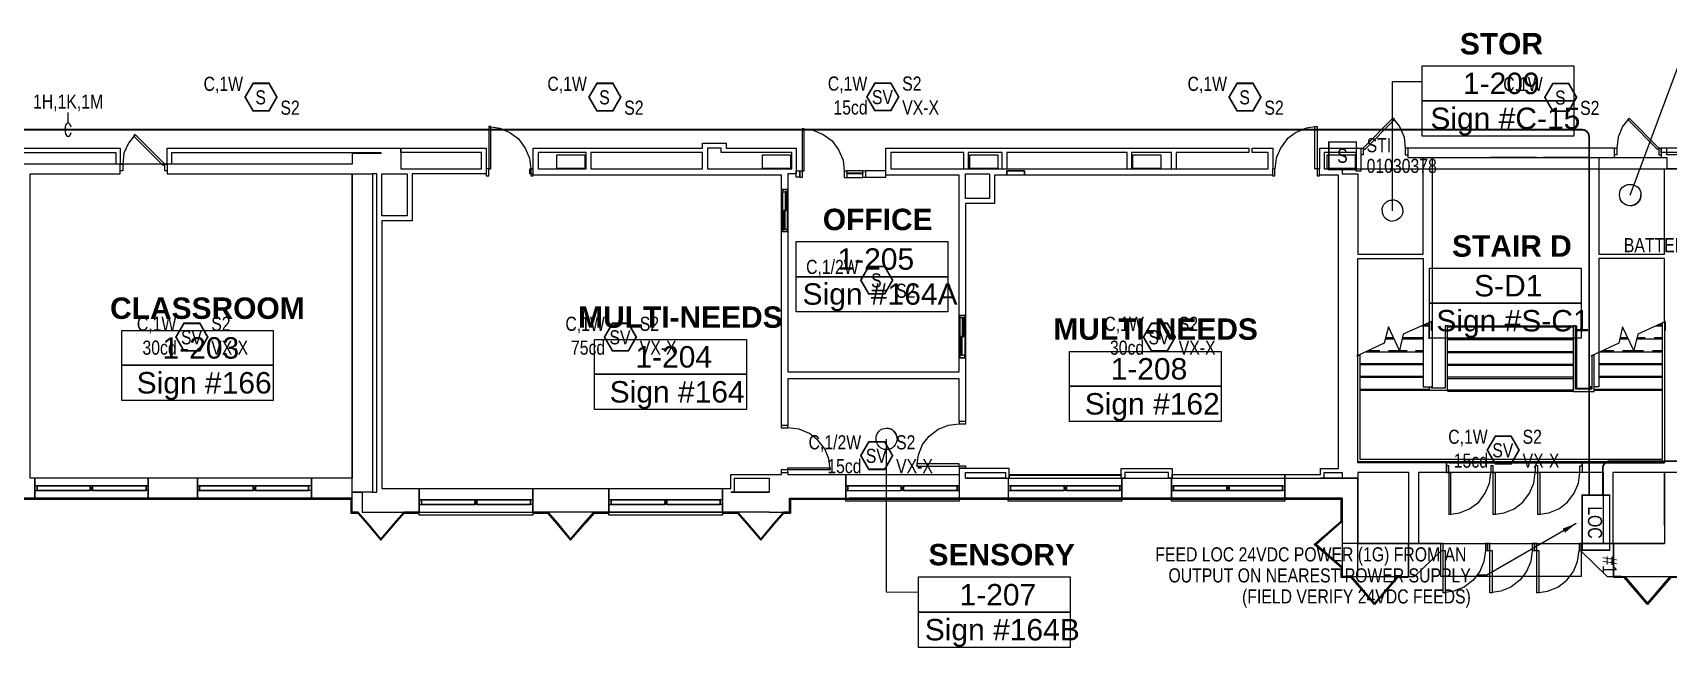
# Model space of a CAD drawing. Header units: inches. Extents: x 8199 to 15931, y 7617 to 15423.
# Drawn here: x 10643 to 12033, y 8439 to 8961 of the extents above; entities that cross this region are included whole.
import ezdxf
from ezdxf.enums import TextEntityAlignment as Align

# ---------------------------------------------------------------- set-up
doc = ezdxf.new("R2010")
doc.units = ezdxf.units.IN
doc.header["$LTSCALE"] = 0.25
doc.header["$MEASUREMENT"] = 0
for name, color, linetype in [('BACKGROUND', 8, 'Continuous'), ('CL-TEXT', 3, 'Continuous'), ('CONDUIT', 6, 'Continuous'), ('FIRE ALARM ANNUNCIATOR', 1, 'Continuous'), ('PULL STATION', 1, 'Continuous'), ('SPEAKER', 1, 'Continuous'), ('SPEAKER STROBE', 1, 'Continuous'), ('WIRE TAG', 3, 'Continuous')]:
    doc.layers.add(name, color=color, linetype=linetype)
doc.styles.add('Arial', font='arial.ttf', dxfattribs={"width": 0.8})
doc.styles.add('ESSCOE_TEXT', font='arial.ttf', dxfattribs={"width": 0.8, "height": 12})
doc.styles.add('PDF Arial', font='arial.ttf')
doc.styles.add('PDF Arial Bold', font='arialbd.ttf')
doc.dimstyles.new('ESSCOE_DIM', dxfattribs={"dimtxt": 12, "dimasz": 12, "dimexe": 6, "dimexo": 6, "dimgap": 6, "dimtad": 1, "dimdec": 4, "dimzin": 0, "dimdsep": 46, "dimlunit": 4, "dimtxsty": 'ESSCOE_TEXT', "dimblk": 'ARCHTICK', "dimcen": 6, "dimadec": 0, "dimazin": 0, "dimtfac": 1, "dimtdec": 4, "dimtofl": 0, "dimtmove": 0, "dimatfit": 3, "dimfxl": 1, "dimfrac": 2, "dimtolj": 1, "dimtzin": 0, "dimarcsym": 0})

# ---------------------------------------------------------------- blocks, each defined once
blk = doc.blocks.new('LOC')
at = {"layer": 'FIRE ALARM ANNUNCIATOR', "const_width": 1.25}
blk.add_lwpolyline([(-11.7, -23.4), (-11.7, 23.4), (11.7, 23.4), (11.7, -23.4)], close=True, dxfattribs=at)
at = {"layer": 'FIRE ALARM ANNUNCIATOR', "style": 'Arial', "width": 0.8}
blk.add_text('LOC', height=12, rotation=90, dxfattribs=at).set_placement((0.7, -0.2), align=Align.MIDDLE)
for tag, p in [('SUBSCRIPT', (-10.9, 28.6)), ('PANEL#', (10.6, 28.6))]:
    blk.add_attdef(tag, text='', height=12, rotation=90, dxfattribs=at).set_placement(p, align=Align.MIDDLE_LEFT)
blk = doc.blocks.new('SIGA-278')
at = {"layer": 'PULL STATION', "const_width": 1.3}
blk.add_lwpolyline([(-11.5, -11.7), (-11.5, 11.7), (11.9, 11.7), (11.9, -11.7)], close=True, dxfattribs=at)
at = {"layer": 'PULL STATION', "style": 'Arial', "width": 0.8}
blk.add_text('S', height=12, dxfattribs=at).set_placement((0, 0), align=Align.MIDDLE)
for tag, p in [('ADDRESS', (20.6, 9)), ('ZONE', (20.6, -8.6))]:
    blk.add_attdef(tag, text='', height=12, dxfattribs=at).set_placement(p, align=Align.MIDDLE_LEFT)
blk.add_attdef('SUBSCRIPT', text='', height=12, dxfattribs=at).set_placement((-16.6, -9), align=Align.MIDDLE_RIGHT)
blk = doc.blocks.new('GC-S7')
at = {"layer": 'SPEAKER', "const_width": 1.46}
blk.add_lwpolyline([(13.8, 0.2), (7.1, 11.9), (-6.4, 11.9), (-13.2, 0.2), (-6.4, -11.5), (7.1, -11.5)], close=True, dxfattribs=at)
at = {"layer": 'SPEAKER', "style": 'Arial', "width": 0.8}
blk.add_text('S', height=12, dxfattribs=at).set_placement((0, 0), align=Align.MIDDLE)
for tag, p in [('C', (-15, 11.5)), ('1/2W', (-14.7, -8.8))]:
    blk.add_attdef(tag, text='', height=12, dxfattribs=at).set_placement(p, align=Align.MIDDLE_RIGHT)
blk.add_attdef('Speaker_Circuit', text='', height=12, dxfattribs=at).set_placement((16.8, -8.8), align=Align.MIDDLE_LEFT)
blk = doc.blocks.new('WIRE TAG TOP')
at = {"layer": 'WIRE TAG', "color": 6}
blk.add_line((0, 5.8), (0, 14.6), dxfattribs=at)
blk.add_ellipse((0, 0), major_axis=(0, 5.77), ratio=0.473684, start_param=5.083251, end_param=10.570968, dxfattribs=at)
at = {"layer": 'WIRE TAG', "style": 'Arial', "width": 0.8}
blk.add_attdef('WIRE#', text='', height=12, dxfattribs=at).set_placement((0, 23.9), align=Align.MIDDLE_CENTER)
blk = doc.blocks.new('_ArchTick')
at = {"color": 0, "linetype": 'ByBlock', "const_width": 0.15}
blk.add_lwpolyline([(-0.5, -0.5), (0.5, 0.5)], dxfattribs=at)
blk = doc.blocks.new('GC-S7VM')
at = {"layer": 'SPEAKER STROBE', "const_width": 1.46}
blk.add_lwpolyline([(13.8, 0.2), (7.1, 11.9), (-6.4, 11.9), (-13.2, 0.2), (-6.4, -11.5), (7.1, -11.5)], close=True, dxfattribs=at)
at = {"layer": 'SPEAKER STROBE', "style": 'Arial', "width": 0.8}
blk.add_text('SV', height=12, dxfattribs=at).set_placement((0, 0), align=Align.MIDDLE)
for tag, p in [('C', (-12.9, 11.5)), ('CANDELA', (-12.6, -8.8)), ('1/2W', (-12.6, -29.2))]:
    blk.add_attdef(tag, text='', height=12, dxfattribs=at).set_placement(p, align=Align.MIDDLE_RIGHT)
for tag, p in [('Speaker_Circuit', (16.8, 11.5)), ('Visual_Circuit', (16.8, -8.8))]:
    blk.add_attdef(tag, text='', height=12, dxfattribs=at).set_placement(p, align=Align.MIDDLE_LEFT)

msp = doc.modelspace()

# ---------------------------------------------------------------- linework, layer by layer
at = {"layer": 'BACKGROUND'}
for points in [[(11824.1, 8903.6), (11824.1, 8933.2), (11953.1, 8933.2), (11953.1, 8903.6)], [(11824.1, 8873.6), (11824.1, 8903.6), (11953.1, 8903.6), (11953.1, 8873.6)], [(11775.3, 8862.1), (11800.5, 8887.6), (11799.2, 8888.9), (11774, 8863.4)], [(12024.1, 8862.1), (11999, 8887.6), (12000.2, 8888.9), (12025.4, 8863.4)], [(10753.9, 8848.4), (10728.8, 8873.6), (10730, 8874.9), (10755.2, 8849.7)], [(11032.4, 8845.6), (11032.4, 8881.6), (11030.8, 8881.6), (11030.8, 8845.6)], [(11298.7, 8844), (11298.7, 8879.7), (11297.1, 8879.7), (11297.1, 8844)], [(11732.9, 8845.6), (11732.9, 8881.6), (11734.8, 8881.6), (11734.8, 8845.6)], [(11072.5, 8845.6), (11113.3, 8845.6), (11113.3, 8859.6), (11072.5, 8859.6)], [(11088.4, 8857.7), (11112.3, 8857.7), (11112.3, 8845.9), (11088.4, 8845.9)], [(11117.4, 8845.6), (11212.4, 8845.6), (11212.4, 8859.6), (11117.4, 8859.6)], [(11216.5, 8863.4), (11216.5, 8845.6), (11288.2, 8845.6), (11288.2, 8859.6), (11228.3, 8859.6), (11228.3, 8863.4)], [(11263.3, 8857.7), (11287.2, 8857.7), (11287.2, 8845.9), (11263.3, 8845.9)], [(11439.5, 8857.7), (11463.4, 8857.7), (11463.4, 8845.9), (11439.5, 8845.9)], [(11578.1, 8857.7), (11602, 8857.7), (11602, 8845.9), (11578.1, 8845.9)], [(11743.4, 8857.7), (11767.3, 8857.7), (11767.3, 8845.9), (11743.4, 8845.9)], [(11295.2, 8844), (11295.2, 8838.6), (11292, 8838.6), (11292, 8844)], [(11295.2, 8838.2), (11295.2, 8844), (11297.1, 8844), (11297.1, 8838.2)], [(11348.7, 8838.2), (11348.7, 8844), (11351, 8844), (11351, 8838.2)], [(11351, 8844), (11351, 8838.6), (11368.2, 8838.6), (11368.2, 8844)], [(11486, 8844), (11471.1, 8844)], [(11471.1, 8844), (11471.1, 8841.4)], [(11486, 8844), (11486, 8841.4)], [(11734.8, 8839.8), (11736.8, 8839.8), (11736.8, 8845.6), (11734.8, 8845.6)], [(10935.5, 8841.4), (10931.7, 8841.4), (10931.7, 8570.6), (10935.5, 8570.6)], [(10955.9, 8841.4), (10961.3, 8841.4), (10961.3, 8805.7), (10939.7, 8805.7), (10939.7, 8841.4)], [(11335, 8841.4), (11335, 8842.4), (11348.7, 8842.4), (11348.7, 8841.4)], [(11456.4, 8841.4), (11456.4, 8820.4), (11436, 8820.4), (11436, 8841.4)], [(11486, 8841.4), (11486, 8840.2)], [(11283.4, 8810.2), (11283.4, 8826.1), (11282.5, 8826.1), (11282.5, 8810.2)], [(11281.5, 8810.2), (11281.5, 8794.3), (11282.5, 8794.3), (11282.5, 8810.2)], [(11280.5, 8792.4), (11280.5, 8794.3), (11284.4, 8794.3), (11284.4, 8792.4), (11285, 8792.4), (11279.6, 8792.4)], [(11292, 8753.8), (11292, 8783.8), (11421, 8783.8), (11421, 8753.8)], [(11830.4, 8731.5), (11830.4, 8761.1), (11959.4, 8761.1), (11959.4, 8731.5)], [(11292, 8724.2), (11292, 8753.8), (11421, 8753.8), (11421, 8724.2)], [(11435.4, 8721), (11435.4, 8719.1), (11431.2, 8719.1), (11431.2, 8721), (11430.6, 8721), (11436, 8721)], [(11434.4, 8703.2), (11434.4, 8719.1), (11433.1, 8719.1), (11433.1, 8703.2)], [(11830.4, 8701.6), (11830.4, 8731.5), (11959.4, 8731.5), (11959.4, 8701.6)], [(10718.6, 8678.6), (10718.6, 8708.3), (10847.3, 8708.3), (10847.3, 8678.6)], [(11954.4, 8712.1), (11952.4, 8712.1), (11952.4, 8656.3), (11970.3, 8656.3), (11970.3, 8687.6), (11968.4, 8686.6), (11968.4, 8658.2), (11954.4, 8658.2)], [(11120.6, 8671), (11120.6, 8700.6), (11249.6, 8700.6), (11249.6, 8671)], [(11432.2, 8703.2), (11432.2, 8687.2), (11433.1, 8687.2), (11433.1, 8703.2)], [(11524.3, 8660.8), (11524.3, 8690.4), (11653.3, 8690.4), (11653.3, 8660.8)], [(10718.6, 8648.7), (10718.6, 8678.6), (10847.3, 8678.6), (10847.3, 8648.7)], [(11120.6, 8641), (11120.6, 8671), (11249.6, 8671), (11249.6, 8641)], [(11524.3, 8630.8), (11524.3, 8660.8), (11653.3, 8660.8), (11653.3, 8630.8)], [(11430.6, 8594.8), (11394.6, 8594.8), (11394.6, 8592.9), (11430.6, 8592.9)], [(10644.7, 8572.2), (10644.7, 8576), (10644.7, 8582.7), (10644.7, 8565.5)], [(10782.9, 8572.2), (10782.9, 8576), (10782.9, 8582.7), (10782.9, 8565.5)], [(11279.3, 8589.7), (11279.3, 8587.5), (11285, 8587.5), (11285, 8589.7)], [(11285, 8591.3), (11321, 8591.3), (11321, 8589.7), (11285, 8589.7)], [(11334.1, 8585.6), (11334.1, 8582.7)], [(11436, 8587.5), (11469.8, 8587.5), (11469.8, 8582.7), (11436, 8582.7)], [(11707.4, 8582.7), (11707.4, 8585.6)], [(11740.9, 8582.7), (11740.9, 8587.5), (11753, 8587.5), (11756.2, 8587.5), (11756.2, 8582.7), (11737.7, 8582.7)], [(11886.2, 8587.5), (11886.2, 8551.8), (11884.6, 8551.8), (11884.6, 8587.5)], [(11924.1, 8587.5), (11924.1, 8551.8), (11922.5, 8551.8), (11922.5, 8587.5)], [(10646.6, 8573.8), (10646.6, 8574.5)], [(10691.8, 8572.2), (10691.8, 8573.8), (10693.7, 8573.8), (10693.7, 8572.2)], [(10739.3, 8574.5), (10739.3, 8573.8)], [(10784.8, 8573.8), (10784.8, 8574.5)], [(10830.4, 8572.2), (10830.4, 8573.8), (10832.3, 8573.8), (10832.3, 8572.2)], [(10877.5, 8574.5), (10877.5, 8573.8)], [(10971.5, 8573.8), (10971.5, 8570.6)], [(11068.1, 8570.6), (11068.1, 8573.8)], [(11132.7, 8573.8), (11132.7, 8570.6)], [(11132.7, 8560.1), (11132.7, 8564.3), (11132.7, 8570.6), (11132.7, 8553.7)], [(11229.3, 8570.6), (11229.3, 8573.8)], [(11336, 8573.8), (11336, 8574.5)], [(11381.2, 8574.5), (11381.2, 8576), (11383.1, 8576), (11383.1, 8574.5)], [(11381.2, 8572.2), (11381.2, 8573.8), (11383.1, 8573.8), (11383.1, 8572.2)], [(11428.7, 8572.2), (11430.6, 8572.2), (11430.6, 8576), (11428.7, 8576)], [(11428.7, 8574.5), (11428.7, 8573.8)], [(11474.2, 8572.2), (11474.2, 8576), (11472.3, 8576), (11472.3, 8572.2)], [(11474.2, 8573.8), (11474.2, 8574.5)], [(11519.8, 8572.2), (11519.8, 8573.8), (11521.7, 8573.8), (11521.7, 8572.2)], [(11567, 8574.5), (11567, 8573.8)], [(11610.9, 8565.5), (11707.4, 8565.5), (11707.4, 8563), (11610.9, 8563)], [(11612.8, 8573.8), (11612.8, 8574.5)], [(11658.1, 8576), (11658.1, 8574.5), (11660, 8574.5), (11660, 8576)], [(11658.1, 8572.2), (11660, 8572.2), (11660, 8573.8), (11658.1, 8573.8)], [(11705.5, 8576), (11705.5, 8572.2), (11705.5, 8576), (11660, 8576), (11660, 8572.2), (11705.5, 8572.2)], [(11705.5, 8574.5), (11705.5, 8573.8)], [(10973.4, 8561.7), (10973.4, 8562.7)], [(11018.7, 8560.1), (11018.7, 8561.7), (11020.6, 8561.7), (11020.6, 8560.1)], [(11066.1, 8562.7), (11066.1, 8561.7)], [(11132.7, 8553.7), (11229.3, 8553.7), (11229.3, 8551.2), (11132.7, 8551.2)], [(11134.6, 8561.7), (11134.6, 8562.7)], [(11180.2, 8560.1), (11180.2, 8561.7), (11182.1, 8561.7), (11182.1, 8560.1)], [(11227.3, 8562.7), (11227.3, 8561.7)], [(11812.6, 8498.9), (11812.6, 8527), (11756.2, 8527), (11756.2, 8498.9)], [(11879.8, 8527), (11879.8, 8521.2)], [(11919.6, 8527), (11919.6, 8521.2)], [(11395.9, 8468.7), (11395.9, 8498.6), (11524.9, 8498.6), (11524.9, 8468.7)], [(11395.9, 8438.7), (11395.9, 8468.7), (11524.9, 8468.7), (11524.9, 8438.7)]]:
    msp.add_lwpolyline(points, close=True, dxfattribs=at)
for points in [[(12000.9, 8823.3), (12042, 8933.5), (12063.9, 8933.5)], [(11798.9, 8809.9), (11798.9, 8920.1), (11824.1, 8920.1)], [(11799.2, 8888.9), (11804.9, 8881.6), (11808.8, 8872.6), (11809.7, 8863.4)], [(12000.2, 8888.9), (11994.5, 8881.6), (11990.7, 8872.6), (11989.7, 8863.4)], [(10730, 8874.9), (10724.3, 8867.6), (10720.5, 8858.9), (10719.5, 8849.7)], [(11030.8, 8881.6), (11040, 8880.3), (11048.6, 8876.5), (11055.9, 8871.1), (11061.7, 8863.4), (11065.2, 8854.8), (11066.5, 8845.6), (11066.5, 8839.8), (11068.4, 8839.8), (11068.4, 8845.6), (11066.5, 8845.6)], [(11297.1, 8879.7), (11306.4, 8878.7), (11315, 8874.9), (11322.6, 8869.5), (11328, 8861.8), (11331.8, 8853.2), (11332.8, 8844), (11332.8, 8838.2), (11335, 8838.2), (11348.7, 8838.2)], [(11734.8, 8881.6), (11725.6, 8880.3), (11717, 8876.5), (11709.4, 8871.1), (11703.6, 8863.4), (11700.1, 8854.8), (11698.8, 8845.6), (11696.9, 8845.6), (11696.9, 8839.8), (11698.8, 8839.8), (11698.8, 8845.6)], [(10440.4, 8849.7), (10440.4, 8863.4), (10444.6, 8863.4), (10713.5, 8863.4), (10717.3, 8863.4), (10717.3, 8849.7)], [(10444.6, 8849.7), (10444.6, 8859.6), (10713.5, 8859.6), (10713.5, 8849.7)], [(10757.1, 8849.7), (10757.1, 8863.4), (10761.3, 8863.4), (10939, 8863.4), (10955.9, 8863.4), (10955.9, 8858.6), (10955.9, 8845.6), (10965.5, 8845.6), (11024.4, 8845.6), (11024.4, 8859.6), (10955.9, 8859.6), (10955.9, 8863.4), (11024.4, 8863.4), (11028.5, 8863.4), (11028.5, 8845.6), (11028.5, 8839.8), (11030.8, 8839.8), (11030.8, 8845.6), (11028.5, 8845.6), (11028.5, 8841.4), (10965.5, 8841.4), (10965.5, 8805.7), (10965.5, 8801.6), (10939.7, 8801.6), (10939.7, 8573.8), (10971.5, 8573.8), (11068.1, 8573.8), (11132.7, 8573.8), (11229.3, 8573.8), (11236.3, 8573.8), (11236.3, 8582.7), (11236.3, 8585.6), (11279.6, 8585.6), (11279.6, 8587.5), (11285, 8587.5), (11285, 8585.6), (11334.1, 8585.6), (11430.6, 8585.6), (11430.6, 8582.7)], [(10761.3, 8849.7), (10761.3, 8859.6), (10939, 8859.6), (10939, 8858.6), (10914.5, 8858.6), (10914.5, 8849.7)], [(10961.3, 8863.4), (10970.6, 8863.4)], [(11431.2, 8719.1), (11431.2, 8687.2), (11431.2, 8685), (11430.6, 8685), (11436, 8685), (11436, 8630.8), (11430.6, 8630.8), (11430.6, 8667.2), (11285, 8667.2), (11285, 8627.3), (11279.6, 8627.3), (11279.6, 8792.4), (11279.6, 8828), (11279.6, 8840.2), (11068.4, 8840.2), (11068.4, 8841.4), (11065.5, 8841.4), (11065.5, 8845.6), (11068.4, 8845.6), (11068.4, 8863.4), (11072.5, 8863.4), (11212.4, 8863.4), (11212.4, 8867.6), (11216.5, 8867.6), (11228.3, 8867.6), (11232.4, 8867.6), (11232.4, 8863.4), (11292, 8863.4), (11292, 8859.6), (11292, 8845.6), (11292, 8841.4), (11285, 8841.4), (11285, 8828), (11285, 8792.4), (11285, 8672.9), (11430.6, 8672.9), (11430.6, 8685), (11430.6, 8721), (11430.6, 8840.2), (11368.2, 8840.2), (11368.2, 8841.4), (11368.2, 8845.6), (11368.2, 8859.6), (11368.2, 8863.4), (11434.4, 8863.4), (11573.3, 8863.4), (11676.9, 8863.4), (11676.9, 8859.6), (11615.1, 8859.6), (11615.1, 8845.6)], [(11434.4, 8845.6), (11434.4, 8859.6), (11372.3, 8859.6), (11372.3, 8845.6)], [(11693.1, 8845.6), (11693.1, 8859.6), (11679.7, 8859.6), (11679.7, 8863.4), (11693.1, 8863.4), (11697.3, 8863.4), (11697.3, 8845.6), (11696.9, 8845.6), (11696.9, 8841.4), (11696.9, 8840.2), (11486, 8840.2), (11471.1, 8840.2), (11471.1, 8841.4), (11471.1, 8840.2), (11460.5, 8840.2), (11460.5, 8820.4), (11460.5, 8816.3), (11436, 8816.3), (11436, 8721), (11436, 8685), (11435.4, 8685), (11431.2, 8685)], [(11467.2, 8845.6), (11467.2, 8859.6), (11438.2, 8859.6), (11438.2, 8845.6)], [(11573.3, 8845.6), (11573.3, 8859.6), (11471.1, 8859.6), (11471.1, 8845.6)], [(11610.9, 8845.6), (11610.9, 8859.6), (11577.1, 8859.6), (11577.1, 8845.6)], [(11736.8, 8841.4), (11736.8, 8845.6), (11737.1, 8845.6), (11737.1, 8859.6), (11737.1, 8863.4), (11772.1, 8863.4), (11774, 8863.4), (11774, 8857.7), (11772.1, 8857.7)], [(11772.1, 8863.4), (11772.1, 8859.6), (11772.1, 8843.7), (11768, 8843.7), (11768, 8859.6), (11740.9, 8859.6), (11740.9, 8845.6), (11756.2, 8845.6), (11756.2, 8841.4), (11769.3, 8841.4), (11769.3, 8773.2), (11825, 8773.2), (11825, 8855.4)], [(11873.1, 8863.4), (11833.3, 8863.4), (11811.9, 8863.4), (11809.7, 8863.4), (11809.7, 8857.7), (11811.9, 8857.7)], [(11811.9, 8863.4), (11811.9, 8855.4)], [(11921.2, 8863.4), (11881.4, 8863.4)], [(11966.5, 8863.4), (11926.6, 8863.4)], [(11974.4, 8855.4), (11974.4, 8773.2), (12030.2, 8773.2), (12030.2, 8845.6), (12043.2, 8845.6), (12057.3, 8845.6), (12057.3, 8859.6), (12031.4, 8859.6), (12027.3, 8859.6), (12027.3, 8863.4), (12027.3, 8855.4)], [(11987.5, 8855.4), (11987.5, 8863.4), (11989.7, 8863.4), (11989.7, 8857.7), (11987.5, 8857.7)], [(12032.1, 8855.4), (12032.1, 8845.9), (12056, 8845.9), (12056, 8857.7), (12032.1, 8857.7), (12032.1, 8863.4), (12027.3, 8863.4), (12025.4, 8863.4), (12025.4, 8857.7), (12027.3, 8857.7)], [(12043.2, 8841.4), (12061.1, 8841.4), (12061.1, 8845.6), (12061.1, 8857), (12110.1, 8857), (12110.1, 8845.6), (12110.1, 8841.4), (12115.9, 8841.4), (12115.9, 8829.6), (12123.8, 8829.6), (12148.7, 8829.6), (12152.5, 8829.6), (12152.5, 8841.4), (12152.5, 8845.6), (12152.5, 8863.4), (12148.7, 8863.4), (12110.1, 8863.4), (12100.9, 8863.4), (12061.1, 8863.4), (12031.4, 8863.4), (12027.3, 8863.4)], [(10757.1, 8844), (10755.2, 8844), (10755.2, 8849.7), (10757.1, 8849.7), (10757.1, 8841.4), (10914.5, 8841.4), (10914.5, 8582.7), (10879.8, 8582.7), (10782.9, 8582.7), (10741.2, 8582.7), (10644.7, 8582.7), (10640.8, 8582.7), (10640.8, 8841.4), (10717.3, 8841.4), (10717.3, 8849.7), (10719.5, 8849.7), (10719.5, 8844), (10717.3, 8844)], [(11028.5, 8845.6), (11028.5, 8845.6)], [(11068.4, 8845.6), (11068.4, 8845.6)], [(11332.8, 8844), (11335, 8844), (11335, 8838.2)], [(11348.7, 8844), (11335, 8844)], [(11846.7, 8587.5), (11846.7, 8593.2), (11844.8, 8593.2), (11844.8, 8595.5), (11769.3, 8595.5), (11769.3, 8769.4), (11825, 8769.4), (11825, 8660.2), (11833, 8660.2), (11833, 8855.4), (11833.3, 8855.4), (11873.1, 8855.4)], [(11921.2, 8855.4), (11881.4, 8855.4)], [(11968.4, 8660.2), (11966.5, 8660.2), (11966.5, 8855.4), (11926.6, 8855.4)], [(10602.6, 8565.5), (10644.7, 8565.5), (10741.2, 8565.5), (10782.9, 8565.5), (10879.8, 8565.5), (10914.5, 8565.5), (10914.5, 8570.6), (10914.5, 8582.7), (10914.5, 8841.4), (10931.7, 8841.4), (10931.7, 8570.6), (10923.1, 8570.6), (10914.5, 8570.6), (10923.1, 8570.6), (10923.1, 8553.7), (10971.5, 8553.7), (10971.5, 8570.6), (10971.5, 8564.3), (10971.5, 8560.1), (10971.5, 8553.7), (11068.1, 8553.7), (11081.1, 8553.7)], [(11028.5, 8841.4), (11028.5, 8841.4)], [(11068.4, 8841.4), (11068.4, 8841.4)], [(11568.2, 8582.7), (11568.2, 8590.7), (11571.4, 8590.7), (11608.4, 8590.7), (11611.6, 8590.7), (11611.6, 8582.7), (11611.6, 8585.6), (11707.4, 8585.6), (11737.7, 8585.6), (11737.7, 8590.7), (11740.9, 8590.7), (11753, 8590.7), (11753, 8840.2), (11736.8, 8840.2), (11736.8, 8841.4), (11737.1, 8841.4)], [(12043.2, 8582.7), (12043.2, 8841.4), (12043.2, 8587.5), (12030.2, 8587.5), (11986.2, 8587.5), (11986.2, 8527), (11978.2, 8527), (11978.2, 8587.5), (11960.1, 8587.5), (11844.8, 8587.5), (11820.9, 8587.5), (11820.9, 8527), (11812.9, 8527), (11812.9, 8587.5), (11769.3, 8587.5), (11769.3, 8582.7), (11756.2, 8582.7), (11769.3, 8582.7)], [(11284.4, 8828), (11280.5, 8828), (11279.6, 8828), (11285, 8828), (11284.4, 8828), (11284.4, 8826.1), (11284.4, 8794.3)], [(11280.5, 8828), (11280.5, 8826.1), (11284.4, 8826.1)], [(11280.5, 8794.3), (11280.5, 8826.1)], [(11280.5, 8792.4), (11284.4, 8792.4)], [(12030.2, 8715.6), (12030.2, 8646.5), (12030.2, 8596.4), (11769.3, 8596.4), (11769.3, 8646.5), (11769.3, 8686.6), (11771.2, 8687.6), (11771.2, 8646.5), (11771.2, 8598.7), (12028.3, 8598.7), (12028.3, 8646.5), (12028.3, 8714.6), (12030.2, 8715.6), (12030.2, 8769.4), (11974.4, 8769.4), (11974.4, 8660.2), (11970.3, 8660.2)], [(11435.4, 8721), (11431.2, 8721)], [(11435.4, 8719.1), (11435.4, 8687.2)], [(11804.9, 8691.1), (11795.4, 8711.4), (11791.9, 8697.4), (11768.3, 8686.3)], [(12030.2, 8708.3), (12030.2, 8595.5), (11770.2, 8595.5), (11770.2, 8596.4)], [(11832, 8708.3), (11832, 8715.9), (11808.1, 8705.1), (11804.9, 8691.1), (11811.3, 8691.1)], [(11823.4, 8712.1), (11830.1, 8712.1)], [(11825.6, 8713), (11830.1, 8713)], [(11830.1, 8701.2), (11830.1, 8712.1), (11830.1, 8714.9)], [(11830.1, 8660.2), (11830.1, 8657.3), (11832, 8657.3), (11845.7, 8657.3), (11845.7, 8659.2), (11845.7, 8668.4), (11845.7, 8679.3), (11845.7, 8690.1), (11845.7, 8701.2), (11845.7, 8712.1), (11953.4, 8712.1), (11955.3, 8712.1), (11955.3, 8659.2), (11967.4, 8659.2), (11967.4, 8660.2)], [(11845.7, 8712.1), (11843.8, 8712.1), (11843.8, 8659.2), (11832, 8659.2), (11832, 8660.2)], [(11994.5, 8691.1), (12004.1, 8691.1), (11994.5, 8711.4), (11991.3, 8697.4), (11967.4, 8686.3)], [(12031.1, 8708.3), (12031.1, 8715.9), (12007.6, 8705.1), (12004.1, 8691.1), (12012.3, 8691.1)], [(12022.8, 8712.1), (12028.3, 8712.1)], [(12024.8, 8713), (12028.3, 8713)], [(11778.8, 8691.1), (11788.1, 8691.1)], [(11792.8, 8701.2), (11800.2, 8701.2)], [(11793.1, 8702.2), (11799.5, 8702.2)], [(11795.4, 8691.1), (11804.6, 8691.1)], [(11807.2, 8701.2), (11825, 8701.2)], [(11807.5, 8702.2), (11825, 8702.2)], [(11818.6, 8691.1), (11825, 8691.1)], [(11952.4, 8701.2), (11845.7, 8701.2)], [(11977.9, 8691.1), (11987.2, 8691.1)], [(11991.9, 8701.2), (11999.3, 8701.2)], [(11992.3, 8702.2), (11999, 8702.2)], [(12006.6, 8702.2), (12013.6, 8702.2)], [(12006.6, 8701.2), (12028.3, 8701.2)], [(12020, 8691.1), (12028.3, 8691.1)], [(12021.3, 8702.2), (12028.3, 8702.2)], [(11435.4, 8685), (11435.4, 8687.2), (11431.2, 8687.2)], [(11771.2, 8679.3), (11825, 8679.3)], [(11776.6, 8690.1), (11825, 8690.1)], [(11952.4, 8690.1), (11845.7, 8690.1)], [(11952.4, 8679.3), (11845.7, 8679.3)], [(11974.4, 8679.3), (12028.3, 8679.3)], [(11975.7, 8690.1), (12028.3, 8690.1)], [(11771.2, 8668.4), (11825, 8668.4)], [(11952.4, 8668.4), (11845.7, 8668.4)], [(11974.4, 8668.4), (12028.3, 8668.4)], [(11771.2, 8657.3), (11830.1, 8657.3)], [(11952.4, 8657.3), (11845.7, 8657.3), (11845.7, 8659.2)], [(11970.3, 8657.3), (12028.3, 8657.3)], [(11321, 8589.7), (11319.7, 8599), (11316.2, 8607.6), (11310.5, 8614.9), (11303.2, 8620.6), (11294.6, 8624.2), (11285, 8625.4), (11285, 8627.3), (11279.3, 8627.3), (11279.3, 8625.4), (11285, 8625.4)], [(11394.6, 8592.9), (11395.9, 8602.5), (11399.4, 8611.1), (11405.1, 8618.4), (11412.8, 8624.2), (11421.4, 8627.7), (11430.6, 8628.9), (11436.3, 8628.9), (11436.3, 8630.8), (11430.6, 8630.8), (11430.6, 8628.9)], [(11368.5, 8615.9), (11368.5, 8485.9), (11395.9, 8485.6)], [(11473, 8582.7), (11473, 8590.7), (11469.8, 8590.7), (11436, 8590.7), (11436, 8591), (11430.6, 8591), (11436.3, 8591), (11436.3, 8592.9), (11430.6, 8592.9), (11430.6, 8591), (11430.6, 8582.7), (11430.6, 8565.5), (11430.6, 8563), (11334.1, 8563), (11334.1, 8565.5)], [(11844.8, 8595.5), (11844.8, 8587.5), (11844.8, 8593.2)], [(11960.1, 8593.2), (11960.1, 8587.5), (11958.2, 8587.5), (11958.2, 8593.2), (11960.1, 8593.2), (11960.1, 8595.5), (11960.1, 8587.5), (11846.7, 8587.5), (11846.7, 8551.8), (11855.9, 8553.1), (11864.5, 8556.6), (11872.2, 8562.3), (11877.6, 8569.7), (11881.4, 8578.3), (11882.4, 8587.5), (11884.6, 8587.5), (11884.6, 8593.2), (11882.4, 8593.2), (11882.4, 8587.5), (11884.6, 8587.5), (11884.6, 8593.2), (11882.4, 8593.2), (11882.4, 8587.5)], [(11847, 8595.5), (11960.1, 8595.5), (12030.2, 8595.5)], [(11884.6, 8551.8), (11893.8, 8553.1), (11902.4, 8556.6), (11909.8, 8562.3), (11915.5, 8569.7), (11919, 8578.3), (11920.3, 8587.5), (11922.5, 8587.5), (11922.5, 8593.2), (11920.3, 8593.2), (11920.3, 8587.5), (11922.5, 8587.5), (11922.5, 8593.2), (11920.3, 8593.2), (11920.3, 8587.5)], [(10741.2, 8572.2), (10741.2, 8576), (10741.2, 8582.7), (10741.2, 8565.5), (10741.2, 8572.2), (10739.3, 8572.2), (10693.7, 8572.2), (10739.3, 8572.2), (10739.3, 8576), (10693.7, 8576), (10693.7, 8574.5), (10691.8, 8574.5), (10691.8, 8576), (10691.8, 8572.2), (10646.6, 8572.2), (10646.6, 8576), (10691.8, 8576)], [(10879.8, 8572.2), (10879.8, 8576), (10879.8, 8582.7), (10879.8, 8565.5), (10879.8, 8572.2), (10877.5, 8572.2), (10832.3, 8572.2), (10877.5, 8572.2), (10877.5, 8576), (10832.3, 8576), (10832.3, 8574.5), (10830.4, 8574.5), (10830.4, 8576), (10830.4, 8572.2), (10784.8, 8572.2), (10784.8, 8576), (10830.4, 8576)], [(10931.7, 8582.1), (10931.7, 8570.6), (10935.5, 8570.6)], [(11239.4, 8570.6), (11239.4, 8582.7), (11269.1, 8582.7), (11269.1, 8570.6), (11236.3, 8570.6), (11239.4, 8570.6), (11269.1, 8570.6)], [(11269.1, 8553.7), (11286.3, 8553.7), (11286.3, 8565.5), (11334.1, 8565.5), (11334.1, 8582.7), (11334.1, 8576), (11334.1, 8572.2), (11334.1, 8565.5), (11430.6, 8565.5)], [(11473, 8585), (11473, 8585.6), (11568.2, 8585.6), (11568.2, 8585), (11473, 8585), (11473, 8582.7), (11472.3, 8582.7), (11472.3, 8565.5), (11568.9, 8565.5), (11568.9, 8572.2), (11567, 8572.2), (11521.7, 8572.2), (11567, 8572.2), (11567, 8576), (11521.7, 8576), (11521.7, 8574.5), (11519.8, 8574.5), (11519.8, 8576), (11519.8, 8572.2), (11474.2, 8572.2), (11519.8, 8572.2)], [(11568.9, 8582.7), (11568.9, 8565.5), (11568.9, 8563), (11472.3, 8563), (11472.3, 8565.5)], [(11611.6, 8582.7), (11608.4, 8582.7), (11608.4, 8587.5), (11571.4, 8587.5), (11571.4, 8582.7), (11568.2, 8582.7), (11568.2, 8585)], [(11568.9, 8572.2), (11568.9, 8576), (11568.9, 8582.7), (11610.9, 8582.7), (11610.9, 8576), (11610.9, 8572.2), (11612.8, 8572.2), (11612.8, 8576), (11658.1, 8576), (11612.8, 8576), (11612.8, 8572.2), (11658.1, 8572.2), (11658.1, 8573.8)], [(11610.9, 8572.2), (11610.9, 8565.5), (11610.9, 8582.7)], [(11707.4, 8572.2), (11707.4, 8576), (11707.4, 8582.7), (11707.4, 8565.5), (11707.4, 8572.2), (11705.5, 8572.2), (11660, 8572.2), (11660, 8573.8), (11660, 8572.2), (11705.5, 8572.2), (11705.5, 8576), (11660, 8576), (11705.5, 8576), (11707.4, 8576)], [(11756.2, 8498.9), (11769.3, 8498.9), (11769.3, 8582.7), (11769.3, 8527)], [(11844.8, 8587.5), (11846.7, 8587.5), (11848.3, 8587.5), (11848.3, 8551.8), (11846.7, 8551.8)], [(11922.5, 8551.8), (11931.7, 8553.1), (11940.3, 8556.6), (11947.7, 8562.3), (11953.4, 8569.7), (11956.9, 8578.3), (11958.2, 8587.5)], [(12043.2, 8587.5), (12030.2, 8587.5), (12030.2, 8527), (11986.8, 8527), (11986.8, 8498.9), (11986.8, 8527), (11959.4, 8527), (11957.5, 8527), (11957.5, 8521.2), (11959.4, 8521.2), (11959.4, 8527)], [(12188.5, 8565.5), (12092, 8565.5), (12092, 8572.2), (12092, 8576), (12092, 8582.7), (12092, 8565.5), (12043.2, 8565.5), (12044.2, 8564.6), (12044.2, 8546.1), (12067.1, 8526.3), (12044.2, 8506.6), (12044.2, 8498), (12035.6, 8498), (12015.8, 8475.1), (11995.8, 8498), (11987.2, 8498), (11987.2, 8498.6)], [(12030.2, 8542.3), (12030.2, 8587.5)], [(10914.5, 8565.5), (9915.7, 8565.5), (9914.8, 8564.6), (10913.5, 8564.6)], [(10644.7, 8572.2), (10646.6, 8572.2), (10646.6, 8576), (10644.7, 8576)], [(10741.2, 8576), (10739.3, 8576), (10739.3, 8572.2), (10739.3, 8576), (10693.7, 8576), (10739.3, 8576), (10693.7, 8576), (10693.7, 8572.2), (10693.7, 8573.8), (10691.8, 8573.8), (10691.8, 8572.2), (10646.6, 8572.2), (10691.8, 8572.2)], [(10693.7, 8574.5), (10693.7, 8576), (10691.8, 8576), (10646.6, 8576), (10646.6, 8572.2)], [(10693.7, 8576), (10693.7, 8574.5), (10691.8, 8574.5), (10691.8, 8576), (10646.6, 8576), (10646.6, 8572.2), (10691.8, 8572.2), (10691.8, 8573.8)], [(10691.8, 8574.5), (10691.8, 8576), (10646.6, 8576)], [(10693.7, 8573.8), (10693.7, 8572.2), (10739.3, 8572.2), (10739.3, 8576)], [(10693.7, 8572.2), (10739.3, 8572.2)], [(10782.9, 8572.2), (10784.8, 8572.2), (10784.8, 8576), (10782.9, 8576)], [(10879.8, 8576), (10877.5, 8576), (10877.5, 8572.2), (10877.5, 8576), (10832.3, 8576), (10877.5, 8576), (10832.3, 8576), (10832.3, 8572.2), (10832.3, 8573.8), (10830.4, 8573.8), (10830.4, 8572.2), (10784.8, 8572.2), (10830.4, 8572.2)], [(10832.3, 8574.5), (10832.3, 8576), (10830.4, 8576), (10784.8, 8576), (10784.8, 8572.2)], [(10832.3, 8576), (10832.3, 8574.5), (10830.4, 8574.5), (10830.4, 8576), (10784.8, 8576), (10784.8, 8572.2), (10830.4, 8572.2), (10830.4, 8573.8)], [(10830.4, 8574.5), (10830.4, 8576), (10784.8, 8576)], [(10832.3, 8573.8), (10832.3, 8572.2), (10877.5, 8572.2), (10877.5, 8576)], [(10832.3, 8572.2), (10877.5, 8572.2)], [(10914.5, 8553.7), (10914.5, 8565.5), (10913.5, 8564.6), (10913.5, 8552.8)], [(11068.1, 8560.1), (11068.1, 8564.3), (11068.1, 8570.6), (11068.1, 8553.7), (11068.1, 8560.1), (11066.1, 8560.1), (11020.6, 8560.1), (11066.1, 8560.1), (11066.1, 8564.3), (11020.6, 8564.3), (11020.6, 8562.7), (11018.7, 8562.7), (11018.7, 8564.3), (11018.7, 8560.1), (10973.4, 8560.1), (11018.7, 8560.1)], [(11229.3, 8560.1), (11229.3, 8564.3), (11229.3, 8570.6), (11229.3, 8553.7), (11229.3, 8560.1), (11227.3, 8560.1), (11182.1, 8560.1), (11227.3, 8560.1), (11227.3, 8564.3), (11182.1, 8564.3), (11182.1, 8562.7), (11180.2, 8562.7), (11180.2, 8564.3), (11180.2, 8560.1), (11134.6, 8560.1), (11134.6, 8564.3), (11180.2, 8564.3)], [(11286.3, 8565.5), (11287.2, 8564.6), (11287.2, 8552.8), (11286.3, 8553.7), (11281.2, 8553.7), (11281.5, 8552.8), (11287.2, 8552.8)], [(11334.1, 8572.2), (11336, 8572.2), (11336, 8576), (11334.1, 8576)], [(11381.2, 8574.5), (11381.2, 8576), (11336, 8576), (11336, 8572.2), (11381.2, 8572.2), (11381.2, 8573.8), (11383.1, 8573.8), (11383.1, 8572.2), (11383.1, 8576), (11383.1, 8574.5)], [(11383.1, 8573.8), (11383.1, 8572.2), (11428.7, 8572.2), (11428.7, 8576), (11383.1, 8576), (11428.7, 8576), (11383.1, 8576), (11383.1, 8574.5), (11381.2, 8574.5), (11381.2, 8576), (11336, 8576), (11381.2, 8576)], [(11381.2, 8576), (11336, 8576)], [(11336, 8576), (11336, 8572.2)], [(11336, 8576), (11336, 8572.2), (11381.2, 8572.2)], [(11336, 8572.2), (11381.2, 8572.2)], [(11336, 8572.2), (11381.2, 8572.2)], [(11381.2, 8572.2), (11381.2, 8576)], [(11381.2, 8572.2), (11381.2, 8573.8)], [(11428.7, 8576), (11428.7, 8572.2), (11383.1, 8572.2), (11428.7, 8572.2), (11428.7, 8576), (11383.1, 8576)], [(11383.1, 8572.2), (11428.7, 8572.2)], [(11568.9, 8576), (11567, 8576), (11567, 8572.2), (11567, 8576), (11521.7, 8576), (11567, 8576), (11521.7, 8576), (11521.7, 8572.2), (11521.7, 8573.8), (11519.8, 8573.8), (11519.8, 8572.2), (11474.2, 8572.2), (11474.2, 8576), (11519.8, 8576), (11474.2, 8576), (11474.2, 8572.2)], [(11521.7, 8576), (11521.7, 8574.5), (11519.8, 8574.5), (11519.8, 8576), (11474.2, 8576), (11519.8, 8576)], [(11474.2, 8576), (11474.2, 8572.2), (11519.8, 8572.2), (11519.8, 8573.8)], [(11521.7, 8574.5), (11521.7, 8576), (11519.8, 8576), (11519.8, 8574.5)], [(11521.7, 8573.8), (11521.7, 8572.2), (11567, 8572.2), (11567, 8576)], [(11521.7, 8572.2), (11567, 8572.2)], [(11610.9, 8576), (11612.8, 8576), (11612.8, 8572.2), (11612.8, 8576), (11658.1, 8576)], [(11658.1, 8572.2), (11658.1, 8576), (11612.8, 8576)], [(11612.8, 8572.2), (11658.1, 8572.2), (11612.8, 8572.2), (11658.1, 8572.2), (11658.1, 8573.8), (11660, 8573.8)], [(11705.5, 8576), (11660, 8576), (11660, 8574.5), (11658.1, 8574.5), (11658.1, 8576), (11658.1, 8574.5)], [(11660, 8576), (11660, 8574.5)], [(11660, 8572.2), (11705.5, 8572.2)], [(11811.9, 8498.6), (11811.9, 8498), (11803.3, 8498), (11783.6, 8475.1), (11763.8, 8498), (11755.2, 8498), (11755.2, 8506.6), (11732.3, 8526.3), (11755.2, 8546.1), (11755.2, 8564.6), (11756.2, 8565.5), (11756.2, 8545.8)], [(11756.2, 8565.5), (11756.2, 8498.9), (11756.2, 8506.9), (11755.2, 8506.6)], [(10919.6, 8553.7), (10914.5, 8553.7), (10913.5, 8552.8), (10919.3, 8552.8)], [(10928.2, 8543.9), (10919.6, 8553.7), (10919.3, 8552.8), (10926.9, 8543.9)], [(10958.5, 8553.7), (10949.9, 8543.9), (10951.1, 8543.9), (10958.8, 8552.8)], [(11068.1, 8553.7), (11068.1, 8551.2), (10971.5, 8551.2), (10971.5, 8553.7), (10958.5, 8553.7), (10958.8, 8552.8), (10971.5, 8552.8)], [(10971.5, 8560.1), (10973.4, 8560.1), (10973.4, 8564.3), (10971.5, 8564.3)], [(11068.1, 8564.3), (11066.1, 8564.3), (11066.1, 8560.1), (11066.1, 8564.3), (11020.6, 8564.3), (11066.1, 8564.3), (11020.6, 8564.3), (11020.6, 8560.1), (11020.6, 8561.7), (11018.7, 8561.7), (11018.7, 8560.1), (10973.4, 8560.1), (10973.4, 8564.3), (11018.7, 8564.3), (10973.4, 8564.3), (10973.4, 8560.1)], [(11020.6, 8564.3), (11020.6, 8562.7), (11018.7, 8562.7), (11018.7, 8564.3), (10973.4, 8564.3), (11018.7, 8564.3)], [(10973.4, 8564.3), (10973.4, 8560.1), (11018.7, 8560.1), (11018.7, 8561.7)], [(11020.6, 8562.7), (11020.6, 8564.3), (11018.7, 8564.3), (11018.7, 8562.7)], [(11020.6, 8561.7), (11020.6, 8560.1), (11066.1, 8560.1), (11066.1, 8564.3)], [(11020.6, 8560.1), (11066.1, 8560.1)], [(11068.1, 8552.8), (11080.5, 8552.8)], [(11089.7, 8543.9), (11081.1, 8553.7), (11080.5, 8552.8), (11088.1, 8543.9)], [(11120.3, 8552.8), (11112.7, 8543.9), (11111.1, 8543.9), (11119.7, 8553.7), (11120.3, 8552.8), (11132.7, 8552.8)], [(11132.7, 8560.1), (11134.6, 8560.1), (11134.6, 8564.3), (11132.7, 8564.3)], [(11229.3, 8564.3), (11227.3, 8564.3), (11227.3, 8560.1), (11227.3, 8564.3), (11182.1, 8564.3), (11227.3, 8564.3), (11182.1, 8564.3), (11182.1, 8560.1), (11182.1, 8561.7), (11180.2, 8561.7), (11180.2, 8560.1), (11134.6, 8560.1), (11180.2, 8560.1)], [(11182.1, 8562.7), (11182.1, 8564.3), (11180.2, 8564.3), (11134.6, 8564.3), (11134.6, 8560.1)], [(11182.1, 8564.3), (11182.1, 8562.7), (11180.2, 8562.7), (11180.2, 8564.3), (11134.6, 8564.3), (11134.6, 8560.1), (11180.2, 8560.1), (11180.2, 8561.7)], [(11180.2, 8562.7), (11180.2, 8564.3), (11134.6, 8564.3)], [(11182.1, 8561.7), (11182.1, 8560.1), (11227.3, 8560.1), (11227.3, 8564.3)], [(11182.1, 8560.1), (11227.3, 8560.1)], [(11229.3, 8552.8), (11242, 8552.8)], [(11250.9, 8543.9), (11242.3, 8553.7), (11242, 8552.8), (11249.6, 8543.9)], [(11281.2, 8553.7), (11272.6, 8543.9), (11273.9, 8543.9), (11281.5, 8552.8)], [(10949.9, 8543.9), (10939, 8531.1), (10928.2, 8543.9), (10926.9, 8543.9), (10939, 8529.9), (10951.1, 8543.9)], [(11111.1, 8543.9), (11100.2, 8531.1), (11089.7, 8543.9), (11088.1, 8543.9), (11100.2, 8529.9), (11112.7, 8543.9)], [(11272.6, 8543.9), (11261.8, 8531.1), (11250.9, 8543.9), (11249.6, 8543.9), (11261.8, 8529.9), (11273.9, 8543.9)], [(11733.9, 8526.3), (11756.2, 8545.8), (11755.2, 8546.1)], [(11756.2, 8506.9), (11733.9, 8526.3), (11732.3, 8526.3)], [(11959.4, 8521.2), (11959.4, 8498.9), (11840, 8498.9), (11840, 8521.2), (11840, 8527), (11812.6, 8527), (11812.6, 8498.9), (11817.7, 8498.9), (11840, 8520.6), (11840, 8527)], [(11840, 8521.2), (11841.9, 8521.2), (11843.8, 8521.2), (11843.8, 8485.2), (11841.9, 8485.2), (11841.9, 8521.2), (11841.9, 8527), (11840, 8527), (11959.4, 8527), (11959.4, 8520.6), (11981.4, 8498.9), (11986.8, 8498.9), (12030.2, 8498.9), (12043.2, 8498.9)], [(11877.9, 8521.2), (11879.8, 8521.2), (11881.7, 8521.2), (11883.6, 8521.2), (11883.6, 8485.2), (11881.7, 8485.2), (11881.7, 8521.2), (11881.7, 8527), (11879.8, 8527), (11877.9, 8527), (11877.9, 8521.2), (11876.6, 8511.7), (11873.1, 8503.1), (11867.4, 8495.8), (11859.7, 8490), (11851.1, 8486.5), (11841.9, 8485.2)], [(11917.7, 8521.2), (11919.6, 8521.2), (11921.5, 8521.2), (11923.4, 8521.2), (11923.4, 8485.2), (11921.5, 8485.2), (11921.5, 8521.2), (11921.5, 8527), (11919.6, 8527), (11917.7, 8527), (11917.7, 8521.2), (11916.4, 8511.7), (11912.9, 8503.1), (11907.2, 8495.8), (11899.6, 8490), (11891, 8486.5), (11881.7, 8485.2)], [(11921.5, 8485.2), (11930.8, 8486.5), (11939.4, 8490), (11947, 8495.8), (11952.8, 8503.1), (11956.3, 8511.7), (11957.5, 8521.2)], [(11764.2, 8498.9), (11756.2, 8498.9), (11755.2, 8498)], [(11783.6, 8476.3), (11764.2, 8498.9), (11763.8, 8498)], [(11803, 8498.9), (11783.6, 8476.3), (11783.6, 8475.1)], [(11806.2, 8498.9), (11812.6, 8498.9), (11812.6, 8498.6), (11806.2, 8498.6), (11806.2, 8498.9), (11803, 8498.9), (11803.3, 8498)], [(11993.2, 8498.9), (11986.8, 8498.9), (11986.8, 8498.6), (11993.2, 8498.6), (11993.2, 8498.9), (11996.4, 8498.9), (11995.8, 8498)], [(11996.4, 8498.9), (12015.8, 8476.3), (12015.8, 8475.1)], [(12015.8, 8476.3), (12035, 8498.9), (12035.6, 8498)]]:
    msp.add_lwpolyline(points, dxfattribs=at)
at = {"layer": 'BACKGROUND', "ltscale": 0.11}
msp.add_lwpolyline([(11987.5, 8863.4), (11873.1, 8863.4)], dxfattribs=at)
at = {"layer": 'BACKGROUND', "ltscale": 1.406667}
msp.add_lwpolyline([(10914.5, 8849.7), (10070.9, 8849.7)], dxfattribs=at)
at = {"layer": 'BACKGROUND', "ltscale": 0.535}
msp.add_lwpolyline([(11372.3, 8845.6), (11693.1, 8845.6)], dxfattribs=at)
at = {"layer": 'BACKGROUND', "ltscale": 0.698333}
msp.add_lwpolyline([(11756.2, 8845.6), (12043.2, 8845.6)], dxfattribs=at)
at = {"layer": 'BACKGROUND', "ltscale": 0.068333}
msp.add_lwpolyline([(11811.9, 8855.4), (12032.1, 8855.4)], dxfattribs=at)
at = {"layer": 'BACKGROUND'}
for points in [[(12000.9, 8814.3, 0.413793), (12010.1, 8823.6, -0.413793)], [(11377.7, 8616.2, 0.415242), (11368.8, 8625.1, -0.415242)]]:
    msp.add_lwpolyline(points, format="xyb", close=True, dxfattribs=at)
at = {"layer": 'BACKGROUND', "ltscale": 0.063333}
for points in [[(11952.4, 8711.1), (11845.7, 8711.1)], [(11952.4, 8700.3), (11845.7, 8700.3)], [(11952.4, 8689.1), (11845.7, 8689.1)], [(11952.4, 8678.3), (11845.7, 8678.3)], [(11952.4, 8667.2), (11845.7, 8667.2)], [(11771.2, 8658.2), (11830.1, 8658.2)]]:
    msp.add_lwpolyline(points, dxfattribs=at)
at = {"layer": 'BACKGROUND', "ltscale": 0.07}
for points in [[(11771.2, 8680.2), (11825, 8680.2)], [(11771.2, 8669.4), (11825, 8669.4)]]:
    msp.add_lwpolyline(points, dxfattribs=at)
at = {"layer": 'BACKGROUND', "ltscale": 0.071667}
for points in [[(11974.4, 8680.2), (12028.3, 8680.2)], [(11974.4, 8669.4), (12028.3, 8669.4)]]:
    msp.add_lwpolyline(points, dxfattribs=at)
at = {"layer": 'BACKGROUND', "ltscale": 0.061667}
msp.add_lwpolyline([(11953.4, 8656.3), (11845.7, 8656.3)], dxfattribs=at)
at = {"layer": 'BACKGROUND', "ltscale": 0.081667}
msp.add_lwpolyline([(11970.3, 8658.2), (12028.3, 8658.2)], dxfattribs=at)
at = {"layer": 'BACKGROUND', "ltscale": 0.193333}
msp.add_lwpolyline([(11436, 8582.7), (11756.2, 8582.7)], dxfattribs=at)
at = {"layer": 'BACKGROUND', "ltscale": 0.296667}
for points in [[(11286.3, 8565.5), (11756.2, 8565.5), (11336.9, 8565.5)], [(11242.3, 8553.7), (11119.7, 8553.7)]]:
    msp.add_lwpolyline(points, dxfattribs=at)
at = {"layer": 'BACKGROUND', "ltscale": 0.338333}
msp.add_lwpolyline([(11269.1, 8553.7), (11068.1, 8553.7)], dxfattribs=at)
at = {"layer": 'BACKGROUND', "ltscale": 0.25}
msp.add_lwpolyline([(11287.2, 8564.6), (11755.2, 8564.6)], dxfattribs=at)
at = {"layer": 'BACKGROUND', "ltscale": 0.226667}
msp.add_lwpolyline([(11769.3, 8527), (12030.2, 8527)], dxfattribs=at)
at = {"layer": 'BACKGROUND'}
for start, end in [(359.8994, 90.1006), (179.8994, 270.1006)]:
    msp.add_arc((11798.9, 8810.2), 8.9, start, end, dxfattribs=at)
for points in [[(11991.9, 8823.6), (11991.9, 8828.7), (11995.8, 8832.5), (12000.9, 8832.5)], [(11991.9, 8823.6), (11991.9, 8828.7), (11995.8, 8832.5), (12000.9, 8832.5)], [(12000.9, 8832.5), (12006, 8832.5), (12010.1, 8828.7), (12010.1, 8823.6)], [(12000.9, 8832.5), (12006, 8832.5), (12010.1, 8828.7), (12010.1, 8823.6)], [(11790, 8810.2), (11790, 8815.3), (11793.8, 8819.1), (11798.9, 8819.1)], [(11790, 8810.2), (11790, 8815.3), (11793.8, 8819.1), (11798.9, 8819.1)], [(12000.9, 8814.3), (11995.8, 8814.3), (11991.9, 8818.5), (11991.9, 8823.6)], [(12000.9, 8814.3), (11995.8, 8814.3), (11991.9, 8818.5), (11991.9, 8823.6)], [(11807.8, 8810.2), (11807.8, 8805.4), (11803.7, 8801.3), (11798.9, 8801.3)], [(11807.8, 8810.2), (11807.8, 8805.4), (11803.7, 8801.3), (11798.9, 8801.3)], [(11359.9, 8616.2), (11359.9, 8621.3), (11363.7, 8625.1), (11368.8, 8625.1)], [(11359.9, 8616.2), (11359.9, 8621.3), (11363.7, 8625.1), (11368.8, 8625.1)], [(11368.8, 8606.9), (11363.7, 8606.9), (11359.9, 8611.1), (11359.9, 8616.2)], [(11368.8, 8606.9), (11363.7, 8606.9), (11359.9, 8611.1), (11359.9, 8616.2)], [(11377.7, 8616.2), (11377.7, 8611.1), (11373.6, 8606.9), (11368.8, 8606.9)], [(11377.7, 8616.2), (11377.7, 8611.1), (11373.6, 8606.9), (11368.8, 8606.9)]]:
    msp.add_open_spline(points, degree=3, dxfattribs=at)
at = {"layer": 'CONDUIT', "lineweight": 0, "const_width": 1.5}
for points in [[(9911.2, 8879), (11960, 8879, -0.414214), (11966, 8873), (11966, 8568.1)], [(12185.1, 8631.6), (12185.1, 8603, -0.414214), (12179.1, 8597), (11983.7, 8597, 0.414214), (11977.7, 8591), (11977.7, 8568.1)]]:
    msp.add_lwpolyline(points, format="xyb", dxfattribs=at)

# ---------------------------------------------------------------- block references
ref = msp.add_blockref('LOC', (11971.8, 8544.7), dxfattribs=dict(rotation=180))
ref.add_attrib('PANEL#', '#1', dxfattribs={"layer": 'FIRE ALARM ANNUNCIATOR', "height": 12, "rotation": 270, "style": 'Arial', "width": 0.8}).set_placement((11983.5, 8516.2), align=Align.MIDDLE_LEFT)
at = {"layer": 'PULL STATION'}
msp.add_blockref('SIGA-278', (11756.3, 8856.8), dxfattribs=at).add_auto_attribs({'ADDRESS': 'STI', 'ZONE': '01030378'})
at = {"layer": 'SPEAKER'}
for p, values in [((10836.7, 8906.5), {'C': 'C,1W', 'Speaker_Circuit': 'S2'}), ((11129, 8906.5), {'C': 'C,1W', 'Speaker_Circuit': 'S2'}), ((11673.2, 8906.5), {'C': 'C,1W', 'Speaker_Circuit': 'S2'}), ((11941.6, 8906.3), {'C': 'C,1W', 'Speaker_Circuit': 'S2'}), ((11360.1, 8750.8), {'C': 'C,1/2W', 'Speaker_Circuit': 'S2'})]:
    msp.add_blockref('GC-S7', p, dxfattribs=at).add_auto_attribs(values)
at = {"layer": 'SPEAKER STROBE'}
for p, values in [((11365.3, 8906.7), {'C': 'C,1W', 'Speaker_Circuit': 'S2', 'Visual_Circuit': 'VX-X', 'CANDELA': '15cd'}), ((10777.9, 8702.4), {'C': 'C,1W', 'Speaker_Circuit': 'S2', 'Visual_Circuit': 'VX-X', 'CANDELA': '30cd'}), ((11142.2, 8702.4), {'C': 'C,1W', 'Speaker_Circuit': 'S2', 'Visual_Circuit': 'VX-X', 'CANDELA': '75cd'}), ((11600.4, 8702.4), {'C': 'C,1W', 'Speaker_Circuit': 'S2', 'Visual_Circuit': 'VX-X', 'CANDELA': '30cd'}), ((11892.7, 8606.3), {'C': 'C,1W', 'Speaker_Circuit': 'S2', 'Visual_Circuit': 'VX-X', 'CANDELA': '15cd'}), ((11360.1, 8601.6), {'C': 'C,1/2W', 'Speaker_Circuit': 'S2', 'Visual_Circuit': 'VX-X', 'CANDELA': '15cd'})]:
    msp.add_blockref('GC-S7VM', p, dxfattribs=at).add_auto_attribs(values)
at = {"layer": 'WIRE TAG'}
msp.add_blockref('WIRE TAG TOP', (10673, 8879), dxfattribs=at).add_auto_attribs({'WIRE#': '1H,1K,1M'})

# ---------------------------------------------------------------- texts
at = {"layer": 'BACKGROUND', "attachment_point": 7}
for s, insert, char_height, style in [('STOR', (11856.2, 8942.7), 18.22, 'PDF Arial Bold'), ('1-209', (11858.8, 8909), 18.24, 'PDF Arial'), ('Sign #C-15', (11831.1, 8874), 18.24, 'PDF Arial'), ('OFFICE', (11314.6, 8793.3), 18.22, 'PDF Arial Bold'), ('STAIR D', (11849.5, 8770.7), 18.22, 'PDF Arial Bold'), ('1-205', (11327.1, 8759.6), 18.24, 'PDF Arial'), ('Sign #164A', (11297.4, 8724.6), 18.24, 'PDF Arial'), ('S-D1', (11868.3, 8736.9), 18.24, 'PDF Arial'), ('CLASSROOM', (10708.7, 8717.8), 18.22, 'PDF Arial Bold'), ('MULTI-NEEDS', (11106.6, 8710.2), 18.216, 'PDF Arial Bold'), ('MULTI-NEEDS', (11510.6, 8700), 18.216, 'PDF Arial Bold'), ('Sign #S-C1', (11836.2, 8701.9), 18.24, 'PDF Arial'), ('1-203', (10753.3, 8684), 18.24, 'PDF Arial'), ('1-204', (11155.3, 8676.4), 18.24, 'PDF Arial'), ('1-208', (11559.3, 8666.2), 18.24, 'PDF Arial'), ('Sign #166', (10731.3, 8649.1), 18.24, 'PDF Arial'), ('Sign #164', (11133.4, 8641.4), 18.24, 'PDF Arial'), ('Sign #162', (11537.3, 8631.2), 18.24, 'PDF Arial'), ('SENSORY', (11404.5, 8508.2), 18.22, 'PDF Arial Bold'), ('1-207', (11430.9, 8474.1), 18.24, 'PDF Arial'), ('Sign #164B', (11401.3, 8439.1), 18.24, 'PDF Arial')]:
    msp.add_mtext(s, dxfattribs=dict(at, insert=insert, char_height=char_height, style=style))
at = {"layer": 'CL-TEXT', "style": 'Arial', "width": 0.8}
for s, p in [('BATTERY CABINET ', (12123, 8780.8)), ('FEED LOC 24VDC POWER (1G) FROM AN ', (11865.5, 8517.8)), ('OUTPUT ON NEAREST POWER SUPPLY', (11865.5, 8499.9)), ('(FIELD VERIFY 24VDC FEEDS)', (11865.5, 8482))]:
    msp.add_text(s, height=12, dxfattribs=at).set_placement(p, align=Align.MIDDLE_RIGHT)

# ---------------------------------------------------------------- leaders
at = {"layer": 'CL-TEXT', "lineweight": 0}
msp.add_leader([(11955, 8544), (11879.1, 8500.2), (11871.6, 8500.2)], dimstyle='ESSCOE_DIM', dxfattribs=at)

doc.saveas('drawing.dxf')
